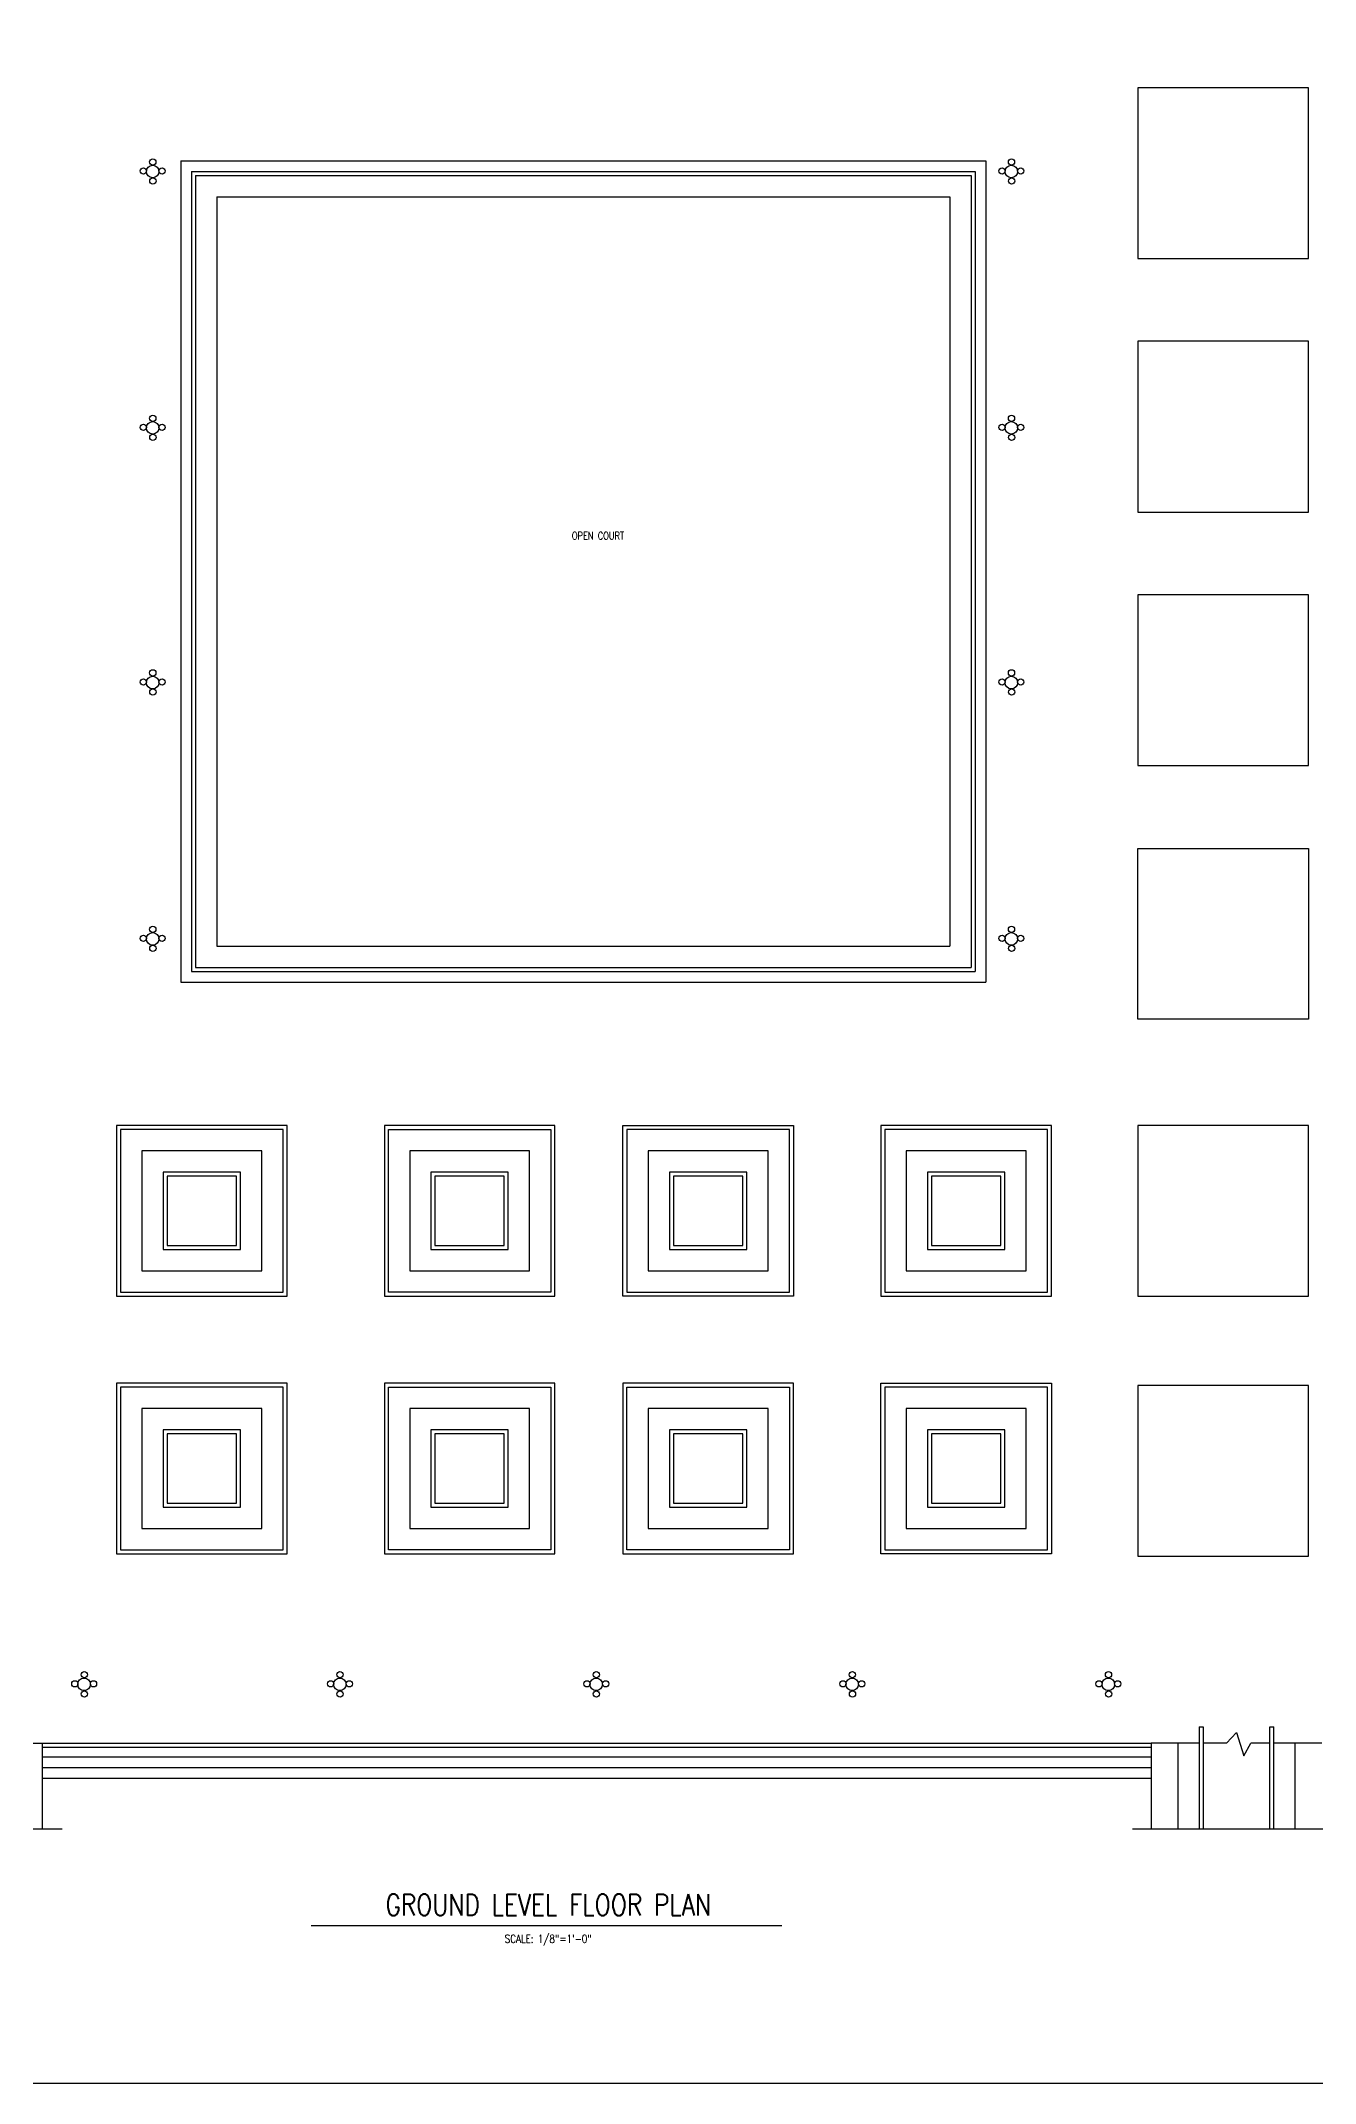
# Model space of a CAD drawing. Extents: x -97 to 5019, y -54 to 3540.
# Drawn here: x 1389 to 2822, y 0 to 2297 of the extents above; entities that cross this region are included whole.
import ezdxf
from ezdxf.enums import TextEntityAlignment as Align

# ---------------------------------------------------------------- set-up
doc = ezdxf.new("R2010")
doc.units = 0
doc.header["$LTSCALE"] = 40
doc.header["$MEASUREMENT"] = 0
for name, color, linetype in [('BLDGS', 34, 'CONTINUOUS'), ('BORDER', 2, 'CONTINUOUS'), ('ROOMS', 34, 'CONTINUOUS')]:
    doc.layers.add(name, color=color, linetype=linetype)
doc.styles.add('A', font='SIMPLEX.shx', dxfattribs={"height": 8.5})
doc.styles.add('SIMPLEX', font='SIMPLEX.shx', dxfattribs={"height": 12})

msp = doc.modelspace()

# ---------------------------------------------------------------- linework, layer by layer
at = {"layer": 'BORDER'}
msp.add_line((1692.8, 177.5), (2222.3, 177.5), dxfattribs=at)
at = {"layer": 'BORDER', "flags": 128}
msp.add_lwpolyline([(4402.5, 3313.8), (0, 3313.8), (0, 0), (4402.5, 0)], close=True, dxfattribs=at)
at = {"layer": 'ROOMS'}
for p, q in [((1546, 2162.3), (2452, 2162.3)), ((1546, 2162.3), (1546, 1238.3)), ((2452, 2162.3), (2452, 1238.3)), ((1558, 2150.3), (2440, 2150.3)), ((1558, 2150.3), (1558, 1250.3)), ((1562.5, 2145.8), (2435.5, 2145.8)), ((1562.5, 2145.8), (1562.5, 1254.8)), ((2435.5, 2145.8), (2435.5, 1254.8)), ((2440, 2150.3), (2440, 1250.3)), ((1586.5, 2121.8), (1586.5, 1278.8)), ((1586.5, 2121.8), (2411.5, 2121.8)), ((2411.5, 2121.8), (2411.5, 1278.8)), ((1586.5, 1278.8), (2411.5, 1278.8)), ((1558, 1250.3), (2440, 1250.3)), ((1562.5, 1254.8), (2435.5, 1254.8)), ((1546, 1238.3), (2452, 1238.3)), ((2692, 400.9), (2692, 286.1)), ((2692, 400.9), (2696.5, 400.9)), ((2696.5, 400.9), (2696.5, 286.1)), ((2722.5, 382.3), (2734, 394.3)), ((2734, 394.3), (2742.2, 368.3)), ((2771.5, 286.1), (2771.5, 400.9)), ((2771.5, 400.9), (2776, 400.9)), ((2776, 286.1), (2776, 400.9)), ((1336, 382.4), (1390, 382.4)), ((1390, 382.4), (1390, 286.1)), ((1390, 382.4), (2638, 382.3)), ((1390, 377.9), (2638, 377.8)), ((2692, 382.3), (2637.9, 382.3)), ((2638, 382.3), (2638, 286.1)), ((2668, 382.3), (2668, 286.1)), ((2722.5, 382.3), (2696.5, 382.3)), ((2742.2, 368.3), (2750.1, 382.3)), ((2771.5, 382.3), (2750.1, 382.3)), ((2830, 382.3), (2776, 382.3)), ((2800, 286.1), (2800, 382.3)), ((1390, 366.9), (2638, 366.9)), ((1390, 354.9), (2638, 354.9)), ((1390, 342.9), (2638, 342.9)), ((1175.6, 286.1), (1412.7, 286.1)), ((2616.9, 286.1), (2854.8, 286.1))]:
    msp.add_line(p, q, dxfattribs=at)
at = {"layer": 'ROOMS', "flags": 128}
for points in [[(2622.7, 2244.3), (2622.7, 2052.3), (2814.7, 2052.3), (2814.7, 2244.3)], [(2622.7, 1959.1), (2622.7, 1767.1), (2814.7, 1767.1), (2814.7, 1959.1)], [(2622.7, 1673.9), (2622.7, 1481.9), (2814.7, 1481.9), (2814.7, 1673.9)], [(2622.7, 1196.7), (2622.7, 1388.7), (2814.7, 1388.7), (2814.7, 1196.7)], [(1473.9, 1077.1), (1473.9, 885.1), (1665.9, 885.1), (1665.9, 1077.1)], [(1661.4, 1072.6), (1478.4, 1072.6), (1478.4, 889.6), (1661.4, 889.6)], [(1967.1, 1077.1), (1775.1, 1077.1), (1775.1, 885.1), (1967.1, 885.1)], [(1779.6, 889.6), (1779.6, 1072.6), (1962.6, 1072.6), (1962.6, 889.6)], [(2043.4, 1077.1), (2235.4, 1077.1), (2235.4, 885.1), (2043.4, 885.1)], [(2230.9, 1072.6), (2047.9, 1072.6), (2047.9, 889.6), (2230.9, 889.6)], [(2525.6, 1077.1), (2333.6, 1077.1), (2333.6, 885.1), (2525.6, 885.1)], [(2521.1, 1072.6), (2338.1, 1072.6), (2338.1, 889.6), (2521.1, 889.6)], [(2622.7, 1077.1), (2622.7, 885.1), (2814.7, 885.1), (2814.7, 1077.1)], [(1502.4, 913.6), (1637.4, 913.6), (1637.4, 1048.6), (1502.4, 1048.6)], [(1938.6, 1048.6), (1803.6, 1048.6), (1803.6, 913.6), (1938.6, 913.6)], [(2206.9, 913.6), (2206.9, 1048.6), (2071.9, 1048.6), (2071.9, 913.6)], [(2497.1, 1048.6), (2362.1, 1048.6), (2362.1, 913.6), (2497.1, 913.6)], [(1526.4, 937.6), (1613.4, 937.6), (1613.4, 1024.6), (1526.4, 1024.6)], [(1608.9, 942.1), (1608.9, 1020.1), (1530.9, 1020.1), (1530.9, 942.1)], [(1914.6, 1024.6), (1827.6, 1024.6), (1827.6, 937.6), (1914.6, 937.6)], [(1832.1, 942.1), (1910.1, 942.1), (1910.1, 1020.1), (1832.1, 1020.1)], [(2182.9, 1024.6), (2095.9, 1024.6), (2095.9, 937.6), (2182.9, 937.6)], [(2100.4, 942.1), (2178.4, 942.1), (2178.4, 1020.1), (2100.4, 1020.1)], [(2386.1, 937.6), (2473.1, 937.6), (2473.1, 1024.6), (2386.1, 1024.6)], [(2390.6, 942.1), (2468.6, 942.1), (2468.6, 1020.1), (2390.6, 1020.1)], [(1665.9, 595.2), (1665.9, 787.2), (1473.9, 787.2), (1473.9, 595.2)], [(1478.4, 599.7), (1661.4, 599.7), (1661.4, 782.7), (1478.4, 782.7)], [(1967.1, 787.2), (1775.1, 787.2), (1775.1, 595.2), (1967.1, 595.2)], [(1779.6, 599.7), (1779.6, 782.7), (1962.6, 782.7), (1962.6, 599.7)], [(2235.4, 787.2), (2043.4, 787.2), (2043.4, 595.2), (2235.4, 595.2)], [(2047.9, 599.7), (2047.9, 782.7), (2230.9, 782.7), (2230.9, 599.7)], [(2333.6, 595.2), (2333.6, 787.2), (2525.6, 787.2), (2525.6, 595.2)], [(2521.1, 782.7), (2338.1, 782.7), (2338.1, 599.7), (2521.1, 599.7)], [(2622.7, 784.7), (2622.7, 592.7), (2814.7, 592.7), (2814.7, 784.7)], [(1637.4, 758.7), (1502.4, 758.7), (1502.4, 623.7), (1637.4, 623.7)], [(1803.6, 623.7), (1938.6, 623.7), (1938.6, 758.7), (1803.6, 758.7)], [(2206.9, 758.7), (2071.9, 758.7), (2071.9, 623.7), (2206.9, 623.7)], [(2362.1, 758.7), (2362.1, 623.7), (2497.1, 623.7), (2497.1, 758.7)], [(1526.4, 647.7), (1613.4, 647.7), (1613.4, 734.7), (1526.4, 734.7)], [(1608.9, 730.2), (1530.9, 730.2), (1530.9, 652.2), (1608.9, 652.2)], [(1914.6, 734.7), (1827.6, 734.7), (1827.6, 647.7), (1914.6, 647.7)], [(1910.1, 652.2), (1910.1, 730.2), (1832.1, 730.2), (1832.1, 652.2)], [(2095.9, 734.7), (2095.9, 647.7), (2182.9, 647.7), (2182.9, 734.7)], [(2100.4, 652.2), (2178.4, 652.2), (2178.4, 730.2), (2100.4, 730.2)], [(2386.1, 647.7), (2473.1, 647.7), (2473.1, 734.7), (2386.1, 734.7)], [(2468.6, 652.2), (2468.6, 730.2), (2390.6, 730.2), (2390.6, 652.2)]]:
    msp.add_lwpolyline(points, close=True, dxfattribs=at)
at = {"layer": 'ROOMS'}
for centre, radius in [((1514.6, 2160.9), 3.52), ((2480.7, 2160.9), 3.52), ((1504, 2150.7), 3.52), ((1514.5, 2150.1), 7.05), ((1514.7, 2139.4), 3.52), ((1525, 2150.7), 3.52), ((2470.1, 2150.7), 3.52), ((2480.5, 2150.1), 7.05), ((2480.8, 2139.4), 3.52), ((2491.1, 2150.7), 3.52), ((1504, 1862.3), 3.52), ((1514.5, 1861.8), 7.05), ((1514.6, 1872.6), 3.52), ((1525, 1862.3), 3.52), ((2470.1, 1862.3), 3.52), ((2480.5, 1861.8), 7.05), ((2480.7, 1872.6), 3.52), ((2491.1, 1862.3), 3.52), ((1514.7, 1851), 3.52), ((2480.8, 1851), 3.52), ((1514.6, 1586.2), 3.52), ((2480.7, 1586.2), 3.52), ((1504, 1575.9), 3.52), ((1514.5, 1575.3), 7.05), ((1514.7, 1564.6), 3.52), ((1525, 1575.9), 3.52), ((2470.1, 1575.9), 3.52), ((2480.5, 1575.3), 7.05), ((2480.8, 1564.6), 3.52), ((2491.1, 1575.9), 3.52), ((1504, 1287.6), 3.52), ((1514.5, 1287), 7.05), ((1514.6, 1297.8), 3.52), ((1525, 1287.6), 3.52), ((2470.1, 1287.6), 3.52), ((2480.5, 1287), 7.05), ((2480.7, 1297.8), 3.52), ((2491.1, 1287.6), 3.52), ((1514.7, 1276.3), 3.52), ((2480.8, 1276.3), 3.52), ((1437.5, 459.4), 3.52), ((1725.1, 459.4), 3.52), ((2013.6, 459.4), 3.52), ((2301.7, 459.4), 3.52), ((2589.8, 459.4), 3.52), ((1426.9, 449.1), 3.52), ((1437.3, 448.5), 7.05), ((1437.6, 437.8), 3.52), ((1447.9, 449.1), 3.52), ((1714.6, 449.1), 3.52), ((1725, 448.5), 7.05), ((1725.3, 437.8), 3.52), ((1735.6, 449.1), 3.52), ((2003, 449.1), 3.52), ((2013.4, 448.5), 7.05), ((2013.7, 437.8), 3.52), ((2024, 449.1), 3.52), ((2291.1, 449.1), 3.52), ((2301.5, 448.5), 7.05), ((2301.8, 437.8), 3.52), ((2312.1, 449.1), 3.52), ((2579.2, 449.1), 3.52), ((2589.6, 448.5), 7.05), ((2589.9, 437.8), 3.52), ((2600.2, 449.1), 3.52)]:
    msp.add_circle(centre, radius, dxfattribs=at)

# ---------------------------------------------------------------- texts
at = {"layer": 'BLDGS', "style": 'A', "width": 0.8}
msp.add_text('OPEN COURT', height=8.5, dxfattribs=at).set_placement((2015.5, 1736.2), align=Align.CENTER)
at = {"layer": 'BORDER', "style": 'SIMPLEX', "width": 0.8}
for s, height, p in [('GROUND LEVEL FLOOR PLAN', 24, (1959.5, 188.7)), ('SCALE: 1/8"=1\'-0"', 9, (1959.5, 157.9))]:
    msp.add_text(s, height=height, dxfattribs=at).set_placement(p, align=Align.CENTER)

doc.saveas('drawing.dxf')
